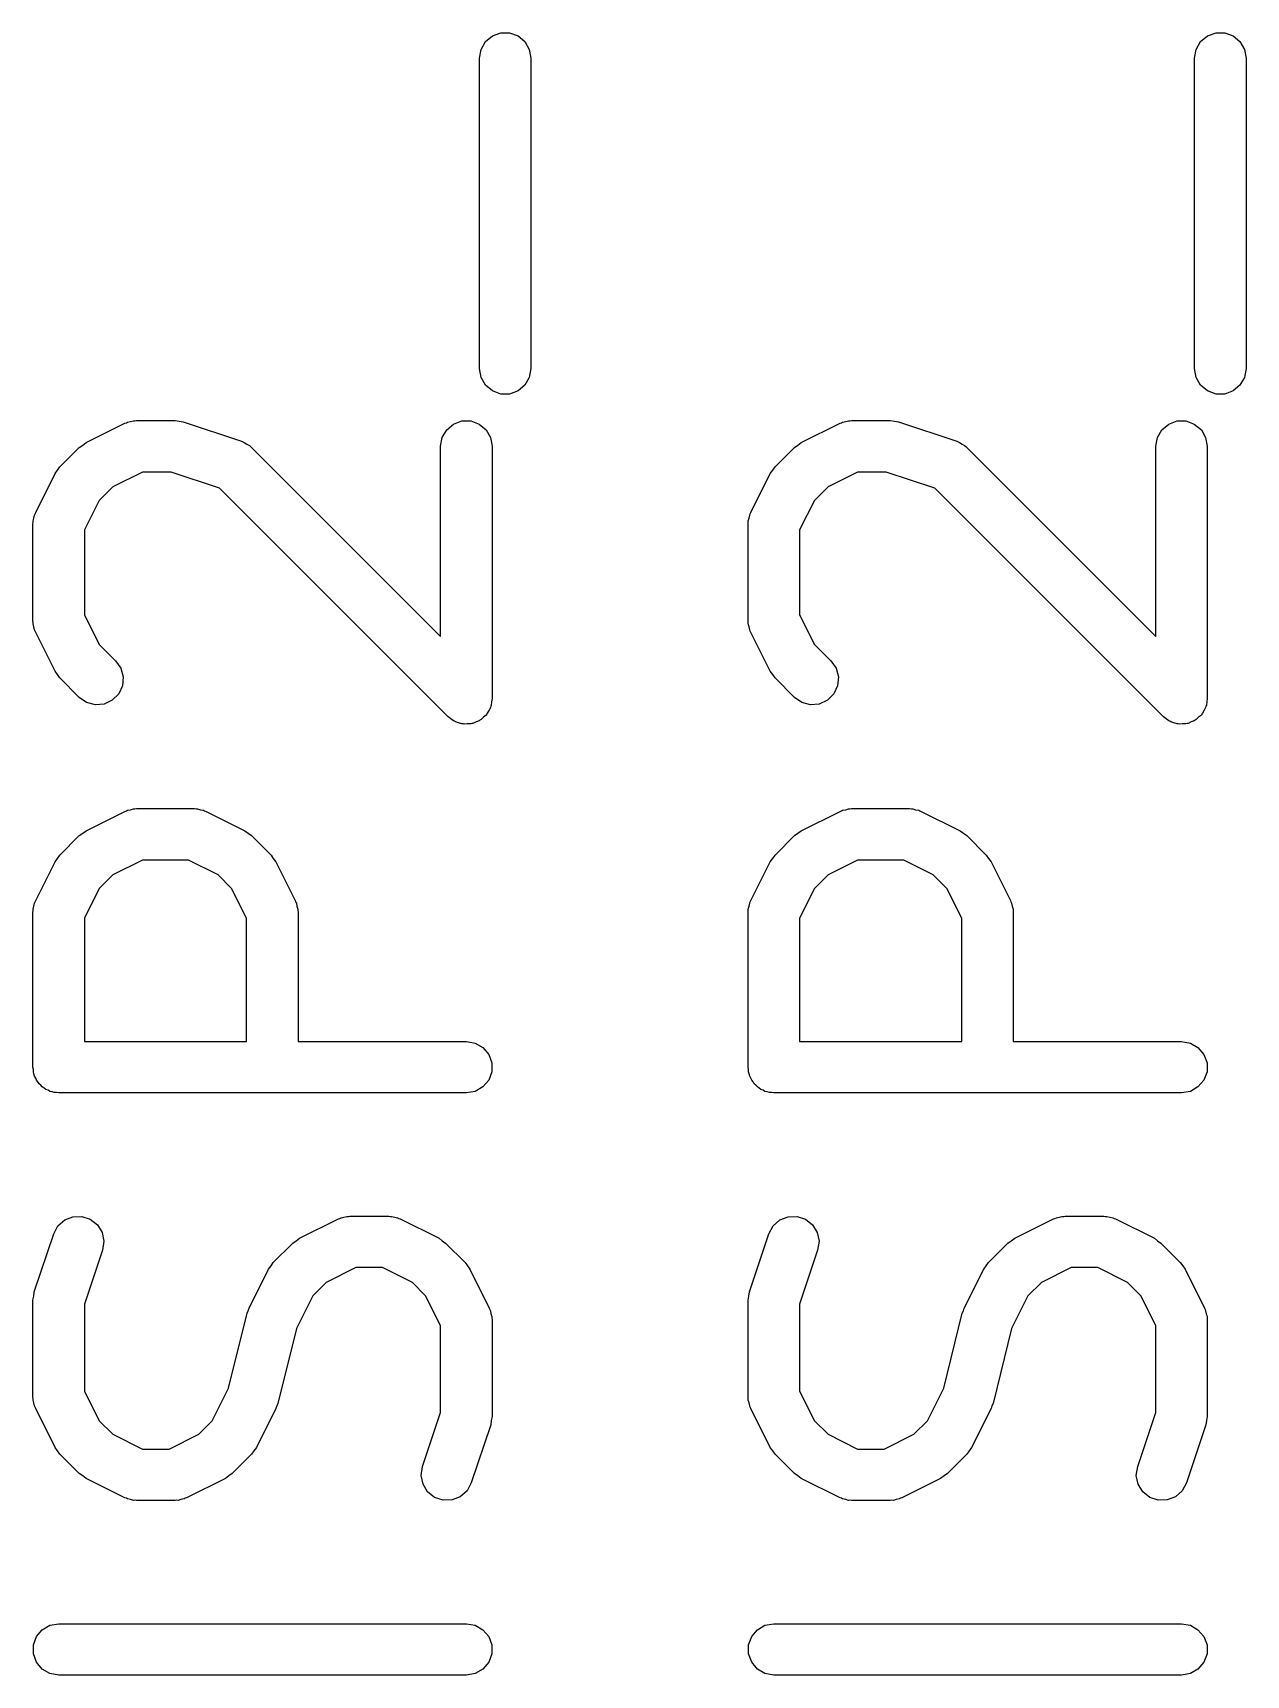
# Model space of a CAD drawing. Extents: x 98 to 199, y -139 to -72.
# Drawn here: x 115.09 to 119.4, y -94.71 to -88.87 of the extents above; entities that cross this region are included whole.
import ezdxf

# ---------------------------------------------------------------- set-up
doc = ezdxf.new("R2010")
doc.units = 0
doc.header["$MEASUREMENT"] = 0
doc.layers.add('BLACK', color=7, linetype='CONTINUOUS')

msp = doc.modelspace()

# ---------------------------------------------------------------- linework, layer by layer
at = {"layer": 'BLACK', "linetype": 'CONTINUOUS'}
for p, q in [((116.684, -88.9313), (116.699, -88.9038)), ((116.699, -88.9038), (116.724, -88.8833)), ((116.724, -88.8833), (116.754, -88.8725)), ((116.754, -88.8725), (116.785, -88.8725)), ((116.785, -88.8725), (116.815, -88.8833)), ((116.815, -88.8833), (116.839, -88.9038)), ((116.839, -88.9038), (116.855, -88.9313)), ((119.224, -88.9313), (119.239, -88.9038)), ((119.239, -88.9038), (119.264, -88.8833)), ((119.264, -88.8833), (119.294, -88.8725)), ((119.294, -88.8725), (119.325, -88.8725)), ((119.325, -88.8725), (119.355, -88.8833)), ((119.355, -88.8833), (119.379, -88.9038)), ((119.379, -88.9038), (119.395, -88.9313)), ((116.678, -88.9625), (116.684, -88.9313)), ((116.678, -90.0656), (116.678, -88.9625)), ((116.855, -88.9313), (116.861, -88.9625)), ((116.861, -88.9625), (116.861, -90.0656)), ((119.218, -88.9625), (119.224, -88.9313)), ((119.218, -90.0656), (119.218, -88.9625)), ((119.395, -88.9313), (119.401, -88.9625)), ((119.401, -88.9625), (119.401, -90.0656)), ((116.684, -90.0969), (116.678, -90.0656)), ((116.861, -90.0656), (116.855, -90.0969)), ((119.224, -90.0969), (119.218, -90.0656)), ((119.401, -90.0656), (119.395, -90.0969)), ((116.699, -90.1244), (116.684, -90.0969)), ((116.724, -90.1448), (116.699, -90.1244)), ((116.754, -90.1557), (116.724, -90.1448)), ((116.815, -90.1448), (116.785, -90.1557)), ((116.839, -90.1244), (116.815, -90.1448)), ((116.855, -90.0969), (116.839, -90.1244)), ((119.239, -90.1244), (119.224, -90.0969)), ((119.264, -90.1448), (119.239, -90.1244)), ((119.294, -90.1557), (119.264, -90.1448)), ((119.355, -90.1448), (119.325, -90.1557)), ((119.379, -90.1244), (119.355, -90.1448)), ((119.395, -90.0969), (119.379, -90.1244)), ((116.785, -90.1557), (116.754, -90.1557)), ((119.325, -90.1557), (119.294, -90.1557)), ((115.281, -90.3285), (115.419, -90.2596)), ((115.419, -90.2596), (115.424, -90.2581)), ((115.424, -90.2581), (115.428, -90.2555)), ((115.428, -90.2555), (115.439, -90.2536)), ((115.439, -90.2536), (115.449, -90.2505)), ((115.449, -90.2505), (115.454, -90.2509)), ((115.454, -90.2509), (115.46, -90.2499)), ((115.46, -90.2499), (115.597, -90.2499)), ((115.597, -90.2499), (115.612, -90.2525)), ((115.612, -90.2525), (115.626, -90.2546)), ((115.626, -90.2546), (115.833, -90.3236)), ((116.562, -90.2826), (116.586, -90.2622)), ((116.586, -90.2622), (116.616, -90.2513)), ((116.616, -90.2513), (116.647, -90.2513)), ((116.647, -90.2513), (116.677, -90.2622)), ((116.677, -90.2622), (116.702, -90.2826)), ((117.821, -90.3285), (117.959, -90.2596)), ((117.959, -90.2596), (117.964, -90.2581)), ((117.964, -90.2581), (117.968, -90.2555)), ((117.968, -90.2555), (117.979, -90.2536)), ((117.979, -90.2536), (117.989, -90.2505)), ((117.989, -90.2505), (117.994, -90.2509)), ((117.994, -90.2509), (118, -90.2499)), ((118, -90.2499), (118.137, -90.2499)), ((118.137, -90.2499), (118.152, -90.2525)), ((118.152, -90.2525), (118.166, -90.2546)), ((118.166, -90.2546), (118.373, -90.3236)), ((119.102, -90.2826), (119.126, -90.2622)), ((119.126, -90.2622), (119.156, -90.2513)), ((119.156, -90.2513), (119.187, -90.2513)), ((119.187, -90.2513), (119.217, -90.2622)), ((119.217, -90.2622), (119.242, -90.2826)), ((116.54, -90.3414), (116.546, -90.3101)), ((116.546, -90.3101), (116.562, -90.2826)), ((116.702, -90.2826), (116.717, -90.3101)), ((116.717, -90.3101), (116.723, -90.3414)), ((119.08, -90.3414), (119.086, -90.3101)), ((119.086, -90.3101), (119.102, -90.2826)), ((119.242, -90.2826), (119.257, -90.3101)), ((119.257, -90.3101), (119.263, -90.3414)), ((115.188, -90.4146), (115.257, -90.3457)), ((115.257, -90.3457), (115.269, -90.3373)), ((115.269, -90.3373), (115.281, -90.3285)), ((115.833, -90.3236), (115.838, -90.3261)), ((115.838, -90.3261), (115.843, -90.3275)), ((115.843, -90.3275), (115.852, -90.3336)), ((115.852, -90.3336), (115.861, -90.3387)), ((115.861, -90.3387), (115.865, -90.3426)), ((115.865, -90.3426), (115.869, -90.3457)), ((115.869, -90.3457), (116.54, -91.0169)), ((116.54, -91.0169), (116.54, -90.3414)), ((116.723, -90.3414), (116.723, -91.2376)), ((117.728, -90.4146), (117.797, -90.3457)), ((117.797, -90.3457), (117.809, -90.3373)), ((117.809, -90.3373), (117.821, -90.3285)), ((118.373, -90.3236), (118.378, -90.3261)), ((118.378, -90.3261), (118.383, -90.3275)), ((118.383, -90.3275), (118.392, -90.3336)), ((118.392, -90.3336), (118.401, -90.3387)), ((118.401, -90.3387), (118.405, -90.3426)), ((118.405, -90.3426), (118.409, -90.3457)), ((118.409, -90.3457), (119.08, -91.0169)), ((119.08, -91.0169), (119.08, -90.3414)), ((119.263, -90.3414), (119.263, -91.2376)), ((115.102, -90.5763), (115.171, -90.4384)), ((115.171, -90.4384), (115.18, -90.4266)), ((115.18, -90.4266), (115.188, -90.4146)), ((115.481, -90.4328), (115.376, -90.4855)), ((115.583, -90.4328), (115.481, -90.4328)), ((115.755, -90.4903), (115.583, -90.4328)), ((117.642, -90.5763), (117.711, -90.4384)), ((117.711, -90.4384), (117.72, -90.4266)), ((117.72, -90.4266), (117.728, -90.4146)), ((118.021, -90.4328), (117.916, -90.4855)), ((118.123, -90.4328), (118.021, -90.4328)), ((118.295, -90.4903), (118.123, -90.4328)), ((115.376, -90.4855), (115.328, -90.5334)), ((116.567, -91.3023), (115.755, -90.4903)), ((117.916, -90.4855), (117.868, -90.5334)), ((119.107, -91.3023), (118.295, -90.4903)), ((115.328, -90.5334), (115.275, -90.6387)), ((117.868, -90.5334), (117.815, -90.6387)), ((115.092, -90.6172), (115.093, -90.612)), ((115.093, -90.6067), (115.096, -90.5964)), ((115.093, -90.612), (115.093, -90.6067)), ((115.096, -90.5964), (115.098, -90.5859)), ((115.098, -90.5859), (115.1, -90.5813)), ((115.1, -90.5813), (115.102, -90.5763)), ((117.632, -90.6172), (117.633, -90.612)), ((117.633, -90.6067), (117.636, -90.5964)), ((117.633, -90.612), (117.633, -90.6067)), ((117.636, -90.5964), (117.638, -90.5859)), ((117.638, -90.5859), (117.64, -90.5813)), ((117.64, -90.5813), (117.642, -90.5763)), ((115.092, -90.9619), (115.092, -90.6172)), ((115.275, -90.6387), (115.275, -90.9403)), ((117.632, -90.9619), (117.632, -90.6172)), ((117.815, -90.6387), (117.815, -90.9403)), ((115.093, -90.9671), (115.092, -90.9619)), ((115.275, -90.9403), (115.328, -91.0456)), ((117.633, -90.9671), (117.632, -90.9619)), ((117.815, -90.9403), (117.868, -91.0456)), ((115.093, -90.9723), (115.093, -90.9671)), ((115.096, -90.9826), (115.093, -90.9723)), ((115.098, -90.9931), (115.096, -90.9826)), ((115.1, -90.9977), (115.098, -90.9931)), ((115.102, -91.0028), (115.1, -90.9977)), ((115.171, -91.1406), (115.102, -91.0028)), ((117.633, -90.9723), (117.633, -90.9671)), ((117.636, -90.9826), (117.633, -90.9723)), ((117.638, -90.9931), (117.636, -90.9826)), ((117.64, -90.9977), (117.638, -90.9931)), ((117.642, -91.0028), (117.64, -90.9977)), ((117.711, -91.1406), (117.642, -91.0028)), ((115.328, -91.0456), (115.386, -91.104)), ((117.868, -91.0456), (117.926, -91.104)), ((115.386, -91.104), (115.405, -91.1301)), ((115.405, -91.1301), (115.413, -91.1607)), ((117.926, -91.104), (117.945, -91.1301)), ((117.945, -91.1301), (117.953, -91.1607)), ((115.18, -91.1524), (115.171, -91.1406)), ((115.188, -91.1644), (115.18, -91.1524)), ((115.257, -91.2334), (115.188, -91.1644)), ((115.41, -91.1924), (115.397, -91.2211)), ((115.413, -91.1607), (115.41, -91.1924)), ((117.72, -91.1524), (117.711, -91.1406)), ((117.728, -91.1644), (117.72, -91.1524)), ((117.797, -91.2334), (117.728, -91.1644)), ((117.95, -91.1924), (117.937, -91.2211)), ((117.953, -91.1607), (117.95, -91.1924)), ((115.283, -91.2516), (115.257, -91.2334)), ((115.314, -91.2598), (115.283, -91.2516)), ((115.374, -91.2436), (115.345, -91.257)), ((115.397, -91.2211), (115.374, -91.2436)), ((116.721, -91.2494), (116.72, -91.2613)), ((116.723, -91.2376), (116.721, -91.2494)), ((117.823, -91.2516), (117.797, -91.2334)), ((117.854, -91.2598), (117.823, -91.2516)), ((117.914, -91.2436), (117.885, -91.257)), ((117.937, -91.2211), (117.914, -91.2436)), ((119.261, -91.2494), (119.26, -91.2613)), ((119.263, -91.2376), (119.261, -91.2494)), ((115.345, -91.257), (115.314, -91.2598)), ((116.577, -91.3092), (116.567, -91.3023)), ((116.586, -91.3168), (116.577, -91.3092)), ((116.68, -91.3142), (116.677, -91.3168)), ((116.684, -91.3125), (116.68, -91.3142)), ((116.692, -91.3041), (116.684, -91.3125)), ((116.702, -91.2964), (116.692, -91.3041)), ((116.704, -91.2929), (116.702, -91.2964)), ((116.706, -91.2901), (116.704, -91.2929)), ((116.712, -91.2793), (116.706, -91.2901)), ((116.717, -91.2689), (116.712, -91.2793)), ((116.718, -91.265), (116.717, -91.2689)), ((116.72, -91.2613), (116.718, -91.265)), ((117.885, -91.257), (117.854, -91.2598)), ((119.117, -91.3092), (119.107, -91.3023)), ((119.126, -91.3168), (119.117, -91.3092)), ((119.22, -91.3142), (119.217, -91.3168)), ((119.224, -91.3125), (119.22, -91.3142)), ((119.232, -91.3041), (119.224, -91.3125)), ((119.242, -91.2964), (119.232, -91.3041)), ((119.244, -91.2929), (119.242, -91.2964)), ((119.246, -91.2901), (119.244, -91.2929)), ((119.252, -91.2793), (119.246, -91.2901)), ((119.257, -91.2689), (119.252, -91.2793)), ((119.258, -91.265), (119.257, -91.2689)), ((119.26, -91.2613), (119.258, -91.265)), ((116.59, -91.3182), (116.586, -91.3168)), ((116.593, -91.3205), (116.59, -91.3182)), ((116.604, -91.3236), (116.593, -91.3205)), ((116.616, -91.3277), (116.604, -91.3236)), ((116.62, -91.3277), (116.616, -91.3277)), ((116.624, -91.3287), (116.62, -91.3277)), ((116.635, -91.3277), (116.624, -91.3287)), ((116.647, -91.3277), (116.635, -91.3277)), ((116.651, -91.3263), (116.647, -91.3277)), ((116.655, -91.326), (116.651, -91.3263)), ((116.666, -91.3209), (116.655, -91.326)), ((116.677, -91.3168), (116.666, -91.3209)), ((119.13, -91.3182), (119.126, -91.3168)), ((119.133, -91.3205), (119.13, -91.3182)), ((119.144, -91.3236), (119.133, -91.3205)), ((119.156, -91.3277), (119.144, -91.3236)), ((119.16, -91.3277), (119.156, -91.3277)), ((119.164, -91.3287), (119.16, -91.3277)), ((119.175, -91.3277), (119.164, -91.3287)), ((119.187, -91.3277), (119.175, -91.3277)), ((119.191, -91.3263), (119.187, -91.3277)), ((119.195, -91.326), (119.191, -91.3263)), ((119.206, -91.3209), (119.195, -91.326)), ((119.217, -91.3168), (119.206, -91.3209)), ((115.281, -91.7074), (115.419, -91.6385)), ((115.419, -91.6385), (115.424, -91.637)), ((115.424, -91.637), (115.428, -91.6343)), ((115.428, -91.6343), (115.439, -91.6325)), ((115.439, -91.6325), (115.449, -91.6294)), ((115.449, -91.6294), (115.454, -91.6297)), ((115.454, -91.6297), (115.46, -91.6288)), ((115.46, -91.6288), (115.666, -91.6288)), ((115.666, -91.6288), (115.672, -91.6297)), ((115.672, -91.6297), (115.677, -91.6294)), ((115.677, -91.6294), (115.687, -91.6325)), ((115.687, -91.6325), (115.698, -91.6343)), ((115.698, -91.6343), (115.702, -91.637)), ((115.702, -91.637), (115.707, -91.6385)), ((115.707, -91.6385), (115.845, -91.7074)), ((117.821, -91.7074), (117.959, -91.6385)), ((117.959, -91.6385), (117.964, -91.637)), ((117.964, -91.637), (117.968, -91.6343)), ((117.968, -91.6343), (117.979, -91.6325)), ((117.979, -91.6325), (117.989, -91.6294)), ((117.989, -91.6294), (117.994, -91.6297)), ((117.994, -91.6297), (118, -91.6288)), ((118, -91.6288), (118.206, -91.6288)), ((118.206, -91.6288), (118.212, -91.6297)), ((118.212, -91.6297), (118.217, -91.6294)), ((118.217, -91.6294), (118.227, -91.6325)), ((118.227, -91.6325), (118.238, -91.6343)), ((118.238, -91.6343), (118.242, -91.637)), ((118.242, -91.637), (118.247, -91.6385)), ((118.247, -91.6385), (118.385, -91.7074)), ((115.257, -91.7245), (115.269, -91.7161)), ((115.269, -91.7161), (115.281, -91.7074)), ((115.845, -91.7074), (115.857, -91.7161)), ((115.857, -91.7161), (115.869, -91.7245)), ((117.797, -91.7245), (117.809, -91.7161)), ((117.809, -91.7161), (117.821, -91.7074)), ((118.385, -91.7074), (118.397, -91.7161)), ((118.397, -91.7161), (118.409, -91.7245)), ((115.188, -91.7935), (115.257, -91.7245)), ((115.869, -91.7245), (115.938, -91.7935)), ((117.728, -91.7935), (117.797, -91.7245)), ((118.409, -91.7245), (118.478, -91.7935)), ((115.102, -91.9551), (115.171, -91.8172)), ((115.171, -91.8172), (115.18, -91.8055)), ((115.18, -91.8055), (115.188, -91.7935)), ((115.481, -91.8117), (115.376, -91.8643)), ((115.645, -91.8117), (115.481, -91.8117)), ((115.75, -91.8643), (115.645, -91.8117)), ((115.938, -91.7935), (115.946, -91.8055)), ((115.946, -91.8055), (115.955, -91.8172)), ((115.955, -91.8172), (116.024, -91.9551)), ((117.642, -91.9551), (117.711, -91.8172)), ((117.711, -91.8172), (117.72, -91.8055)), ((117.72, -91.8055), (117.728, -91.7935)), ((118.021, -91.8117), (117.916, -91.8643)), ((118.185, -91.8117), (118.021, -91.8117)), ((118.29, -91.8643), (118.185, -91.8117)), ((118.478, -91.7935), (118.486, -91.8055)), ((118.486, -91.8055), (118.495, -91.8172)), ((118.495, -91.8172), (118.564, -91.9551)), ((115.376, -91.8643), (115.328, -91.9123)), ((115.798, -91.9123), (115.75, -91.8643)), ((117.916, -91.8643), (117.868, -91.9123)), ((118.338, -91.9123), (118.29, -91.8643)), ((115.1, -91.9602), (115.102, -91.9551)), ((115.328, -91.9123), (115.275, -92.0176)), ((115.851, -92.0176), (115.798, -91.9123)), ((116.024, -91.9551), (116.025, -91.9602)), ((117.64, -91.9602), (117.642, -91.9551)), ((117.868, -91.9123), (117.815, -92.0176)), ((118.391, -92.0176), (118.338, -91.9123)), ((118.564, -91.9551), (118.565, -91.9602)), ((115.092, -91.996), (115.093, -91.9908)), ((115.092, -92.5476), (115.092, -91.996)), ((115.093, -91.9856), (115.096, -91.9753)), ((115.093, -91.9908), (115.093, -91.9856)), ((115.096, -91.9753), (115.098, -91.9647)), ((115.098, -91.9647), (115.1, -91.9602)), ((116.025, -91.9602), (116.028, -91.9647)), ((116.028, -91.9647), (116.03, -91.9753)), ((116.03, -91.9753), (116.033, -91.9856)), ((116.033, -91.9856), (116.033, -91.9908)), ((116.033, -91.9908), (116.034, -91.996)), ((116.034, -91.996), (116.034, -92.4561)), ((117.632, -91.996), (117.633, -91.9908)), ((117.632, -92.5476), (117.632, -91.996)), ((117.633, -91.9856), (117.636, -91.9753)), ((117.633, -91.9908), (117.633, -91.9856)), ((117.636, -91.9753), (117.638, -91.9647)), ((117.638, -91.9647), (117.64, -91.9602)), ((118.565, -91.9602), (118.568, -91.9647)), ((118.568, -91.9647), (118.57, -91.9753)), ((118.57, -91.9753), (118.573, -91.9856)), ((118.573, -91.9856), (118.573, -91.9908)), ((118.573, -91.9908), (118.574, -91.996)), ((118.574, -91.996), (118.574, -92.4561)), ((115.275, -92.0176), (115.275, -92.4561)), ((115.851, -92.4561), (115.851, -92.0176)), ((117.815, -92.0176), (117.815, -92.4561)), ((118.391, -92.4561), (118.391, -92.0176)), ((115.275, -92.4561), (115.851, -92.4561)), ((116.034, -92.4561), (116.632, -92.4561)), ((116.632, -92.4561), (116.663, -92.4616)), ((116.663, -92.4616), (116.69, -92.4775)), ((116.69, -92.4775), (116.711, -92.5018)), ((117.815, -92.4561), (118.391, -92.4561)), ((118.574, -92.4561), (119.172, -92.4561)), ((119.172, -92.4561), (119.203, -92.4616)), ((119.203, -92.4616), (119.23, -92.4775)), ((119.23, -92.4775), (119.251, -92.5018)), ((116.711, -92.5018), (116.722, -92.5317)), ((116.722, -92.5317), (116.722, -92.5634)), ((119.251, -92.5018), (119.262, -92.5317)), ((119.262, -92.5317), (119.262, -92.5634)), ((115.094, -92.5554), (115.092, -92.5476)), ((115.094, -92.5634), (115.094, -92.5554)), ((115.096, -92.571), (115.094, -92.5634)), ((115.098, -92.5788), (115.096, -92.571)), ((115.102, -92.5858), (115.098, -92.5788)), ((115.105, -92.5933), (115.102, -92.5858)), ((115.11, -92.5994), (115.105, -92.5933)), ((116.711, -92.5933), (116.69, -92.6176)), ((116.722, -92.5634), (116.711, -92.5933)), ((117.634, -92.5554), (117.632, -92.5476)), ((117.634, -92.5634), (117.634, -92.5554)), ((117.636, -92.571), (117.634, -92.5634)), ((117.638, -92.5788), (117.636, -92.571)), ((117.642, -92.5858), (117.638, -92.5788)), ((117.645, -92.5933), (117.642, -92.5858)), ((117.65, -92.5994), (117.645, -92.5933)), ((119.251, -92.5933), (119.23, -92.6176)), ((119.262, -92.5634), (119.251, -92.5933)), ((115.114, -92.6063), (115.11, -92.5994)), ((115.12, -92.6115), (115.114, -92.6063)), ((115.125, -92.6176), (115.12, -92.6115)), ((115.132, -92.6216), (115.125, -92.6176)), ((115.138, -92.6267), (115.132, -92.6216)), ((115.146, -92.6295), (115.138, -92.6267)), ((115.152, -92.6335), (115.146, -92.6295)), ((115.16, -92.6349), (115.152, -92.6335)), ((115.168, -92.6376), (115.16, -92.6349)), ((115.176, -92.6376), (115.168, -92.6376)), ((115.184, -92.639), (115.176, -92.6376)), ((116.632, -92.639), (115.184, -92.639)), ((116.663, -92.6335), (116.632, -92.639)), ((116.69, -92.6176), (116.663, -92.6335)), ((117.654, -92.6063), (117.65, -92.5994)), ((117.66, -92.6115), (117.654, -92.6063)), ((117.665, -92.6176), (117.66, -92.6115)), ((117.672, -92.6216), (117.665, -92.6176)), ((117.678, -92.6267), (117.672, -92.6216)), ((117.686, -92.6295), (117.678, -92.6267)), ((117.692, -92.6335), (117.686, -92.6295)), ((117.7, -92.6349), (117.692, -92.6335)), ((117.708, -92.6376), (117.7, -92.6349)), ((117.716, -92.6376), (117.708, -92.6376)), ((117.724, -92.639), (117.716, -92.6376)), ((119.172, -92.639), (117.724, -92.639)), ((119.203, -92.6335), (119.172, -92.639)), ((119.23, -92.6176), (119.203, -92.6335)), ((115.166, -93.1391), (115.181, -93.1112)), ((115.181, -93.1112), (115.205, -93.0901)), ((115.205, -93.0901), (115.234, -93.0785)), ((115.234, -93.0785), (115.266, -93.0776)), ((115.266, -93.0776), (115.296, -93.0876)), ((115.296, -93.0876), (115.321, -93.1074)), ((115.321, -93.1074), (115.338, -93.1344)), ((116.039, -93.1552), (116.177, -93.0863)), ((116.177, -93.0863), (116.182, -93.0848)), ((116.182, -93.0848), (116.187, -93.0821)), ((116.187, -93.0821), (116.197, -93.0803)), ((116.197, -93.0803), (116.207, -93.0772)), ((116.207, -93.0772), (116.213, -93.0775)), ((116.213, -93.0775), (116.218, -93.0766)), ((116.218, -93.0766), (116.356, -93.0766)), ((116.356, -93.0766), (116.361, -93.0775)), ((116.361, -93.0775), (116.366, -93.0772)), ((116.366, -93.0772), (116.377, -93.0803)), ((116.377, -93.0803), (116.387, -93.0821)), ((116.387, -93.0821), (116.392, -93.0848)), ((116.392, -93.0848), (116.397, -93.0863)), ((116.397, -93.0863), (116.535, -93.1552)), ((117.706, -93.1391), (117.721, -93.1112)), ((117.721, -93.1112), (117.745, -93.0901)), ((117.745, -93.0901), (117.774, -93.0785)), ((117.774, -93.0785), (117.806, -93.0776)), ((117.806, -93.0776), (117.836, -93.0876)), ((117.836, -93.0876), (117.861, -93.1074)), ((117.861, -93.1074), (117.878, -93.1344)), ((118.579, -93.1552), (118.717, -93.0863)), ((118.717, -93.0863), (118.722, -93.0848)), ((118.722, -93.0848), (118.727, -93.0821)), ((118.727, -93.0821), (118.737, -93.0803)), ((118.737, -93.0803), (118.747, -93.0772)), ((118.747, -93.0772), (118.753, -93.0775)), ((118.753, -93.0775), (118.758, -93.0766)), ((118.758, -93.0766), (118.896, -93.0766)), ((118.896, -93.0766), (118.901, -93.0775)), ((118.901, -93.0775), (118.906, -93.0772)), ((118.906, -93.0772), (118.917, -93.0803)), ((118.917, -93.0803), (118.927, -93.0821)), ((118.927, -93.0821), (118.932, -93.0848)), ((118.932, -93.0848), (118.937, -93.0863)), ((118.937, -93.0863), (119.075, -93.1552)), ((115.097, -93.346), (115.166, -93.1391)), ((115.338, -93.1344), (115.344, -93.1655)), ((115.344, -93.1655), (115.339, -93.197)), ((115.946, -93.2413), (116.015, -93.1723)), ((116.015, -93.1723), (116.027, -93.1639)), ((116.027, -93.1639), (116.039, -93.1552)), ((116.535, -93.1552), (116.546, -93.1639)), ((116.546, -93.1639), (116.558, -93.1723)), ((116.558, -93.1723), (116.627, -93.2413)), ((117.637, -93.346), (117.706, -93.1391)), ((117.878, -93.1344), (117.884, -93.1655)), ((117.884, -93.1655), (117.879, -93.197)), ((118.486, -93.2413), (118.555, -93.1723)), ((118.555, -93.1723), (118.567, -93.1639)), ((118.567, -93.1639), (118.579, -93.1552)), ((119.075, -93.1552), (119.086, -93.1639)), ((119.086, -93.1639), (119.098, -93.1723)), ((119.098, -93.1723), (119.167, -93.2413)), ((115.339, -93.197), (115.275, -93.3897)), ((117.879, -93.197), (117.815, -93.3897)), ((115.86, -93.4029), (115.929, -93.265)), ((115.929, -93.265), (115.938, -93.2533)), ((115.938, -93.2533), (115.946, -93.2413)), ((116.239, -93.2595), (116.134, -93.3121)), ((116.334, -93.2595), (116.239, -93.2595)), ((116.44, -93.3121), (116.334, -93.2595)), ((116.627, -93.2413), (116.636, -93.2533)), ((116.636, -93.2533), (116.644, -93.265)), ((116.644, -93.265), (116.713, -93.4029)), ((118.4, -93.4029), (118.469, -93.265)), ((118.469, -93.265), (118.478, -93.2533)), ((118.478, -93.2533), (118.486, -93.2413)), ((118.779, -93.2595), (118.674, -93.3121)), ((118.874, -93.2595), (118.779, -93.2595)), ((118.98, -93.3121), (118.874, -93.2595)), ((119.167, -93.2413), (119.176, -93.2533)), ((119.176, -93.2533), (119.184, -93.265)), ((119.184, -93.265), (119.253, -93.4029)), ((115.095, -93.3605), (115.097, -93.346)), ((116.134, -93.3121), (116.086, -93.3601)), ((116.487, -93.3601), (116.44, -93.3121)), ((117.635, -93.3605), (117.637, -93.346)), ((118.674, -93.3121), (118.626, -93.3601)), ((119.027, -93.3601), (118.98, -93.3121)), ((115.092, -93.3749), (115.095, -93.3605)), ((115.092, -93.7196), (115.092, -93.3749)), ((115.275, -93.3897), (115.275, -93.698)), ((115.853, -93.4216), (115.857, -93.4125)), ((115.857, -93.4125), (115.86, -93.4029)), ((116.086, -93.3601), (116.028, -93.4757)), ((116.54, -93.4654), (116.487, -93.3601)), ((116.713, -93.4029), (116.715, -93.408)), ((116.715, -93.408), (116.717, -93.4125)), ((116.717, -93.4125), (116.719, -93.4231)), ((117.632, -93.3749), (117.635, -93.3605)), ((117.632, -93.7196), (117.632, -93.3749)), ((117.815, -93.3897), (117.815, -93.698)), ((118.393, -93.4216), (118.397, -93.4125)), ((118.397, -93.4125), (118.4, -93.4029)), ((118.626, -93.3601), (118.568, -93.4757)), ((119.08, -93.4654), (119.027, -93.3601)), ((119.253, -93.4029), (119.255, -93.408)), ((119.255, -93.408), (119.257, -93.4125)), ((119.257, -93.4125), (119.259, -93.4231)), ((115.787, -93.6877), (115.853, -93.4216)), ((116.54, -93.7737), (116.54, -93.4654)), ((116.719, -93.4231), (116.722, -93.4334)), ((116.722, -93.4334), (116.722, -93.4386)), ((116.722, -93.4386), (116.723, -93.4438)), ((116.723, -93.4438), (116.723, -93.7885)), ((118.327, -93.6877), (118.393, -93.4216)), ((119.08, -93.7737), (119.08, -93.4654)), ((119.259, -93.4231), (119.262, -93.4334)), ((119.262, -93.4334), (119.262, -93.4386)), ((119.262, -93.4386), (119.263, -93.4438)), ((119.263, -93.4438), (119.263, -93.7885)), ((116.028, -93.4757), (115.962, -93.7418)), ((118.568, -93.4757), (118.502, -93.7418)), ((115.275, -93.698), (115.328, -93.8033)), ((115.729, -93.8033), (115.787, -93.6877)), ((117.815, -93.698), (117.868, -93.8033)), ((118.269, -93.8033), (118.327, -93.6877)), ((115.093, -93.7248), (115.092, -93.7196)), ((115.093, -93.73), (115.093, -93.7248)), ((115.096, -93.7403), (115.093, -93.73)), ((115.098, -93.7509), (115.096, -93.7403)), ((115.1, -93.7554), (115.098, -93.7509)), ((115.102, -93.7605), (115.1, -93.7554)), ((115.171, -93.8984), (115.102, -93.7605)), ((115.955, -93.7605), (115.886, -93.8984)), ((115.958, -93.7509), (115.955, -93.7605)), ((115.962, -93.7418), (115.958, -93.7509)), ((117.633, -93.7248), (117.632, -93.7196)), ((117.633, -93.73), (117.633, -93.7248)), ((117.636, -93.7403), (117.633, -93.73)), ((117.638, -93.7509), (117.636, -93.7403)), ((117.64, -93.7554), (117.638, -93.7509)), ((117.642, -93.7605), (117.64, -93.7554)), ((117.711, -93.8984), (117.642, -93.7605)), ((118.495, -93.7605), (118.426, -93.8984)), ((118.498, -93.7509), (118.495, -93.7605)), ((118.502, -93.7418), (118.498, -93.7509)), ((115.328, -93.8033), (115.376, -93.8513)), ((115.681, -93.8513), (115.729, -93.8033)), ((116.476, -93.9664), (116.54, -93.7737)), ((116.718, -93.8174), (116.649, -94.0243)), ((116.72, -93.803), (116.718, -93.8174)), ((116.723, -93.7885), (116.72, -93.803)), ((117.868, -93.8033), (117.916, -93.8513)), ((118.221, -93.8513), (118.269, -93.8033)), ((119.016, -93.9664), (119.08, -93.7737)), ((119.258, -93.8174), (119.189, -94.0243)), ((119.26, -93.803), (119.258, -93.8174)), ((119.263, -93.7885), (119.26, -93.803)), ((115.376, -93.8513), (115.481, -93.9039)), ((115.576, -93.9039), (115.681, -93.8513)), ((117.916, -93.8513), (118.021, -93.9039)), ((118.116, -93.9039), (118.221, -93.8513)), ((115.18, -93.9101), (115.171, -93.8984)), ((115.188, -93.9221), (115.18, -93.9101)), ((115.257, -93.9911), (115.188, -93.9221)), ((115.481, -93.9039), (115.576, -93.9039)), ((115.869, -93.9221), (115.8, -93.9911)), ((115.877, -93.9101), (115.869, -93.9221)), ((115.886, -93.8984), (115.877, -93.9101)), ((117.72, -93.9101), (117.711, -93.8984)), ((117.728, -93.9221), (117.72, -93.9101)), ((117.797, -93.9911), (117.728, -93.9221)), ((118.021, -93.9039), (118.116, -93.9039)), ((118.409, -93.9221), (118.34, -93.9911)), ((118.417, -93.9101), (118.409, -93.9221)), ((118.426, -93.8984), (118.417, -93.9101)), ((115.269, -93.9995), (115.257, -93.9911)), ((115.8, -93.9911), (115.788, -93.9995)), ((116.471, -93.9979), (116.476, -93.9664)), ((116.478, -94.029), (116.471, -93.9979)), ((117.809, -93.9995), (117.797, -93.9911)), ((118.34, -93.9911), (118.328, -93.9995)), ((119.011, -93.9979), (119.016, -93.9664)), ((119.018, -94.029), (119.011, -93.9979)), ((115.281, -94.0082), (115.269, -93.9995)), ((115.419, -94.0771), (115.281, -94.0082)), ((115.776, -94.0082), (115.638, -94.0771)), ((115.788, -93.9995), (115.776, -94.0082)), ((116.494, -94.056), (116.478, -94.029)), ((116.519, -94.0758), (116.494, -94.056)), ((116.634, -94.0522), (116.61, -94.0733)), ((116.649, -94.0243), (116.634, -94.0522)), ((117.821, -94.0082), (117.809, -93.9995)), ((117.959, -94.0771), (117.821, -94.0082)), ((118.316, -94.0082), (118.178, -94.0771)), ((118.328, -93.9995), (118.316, -94.0082)), ((119.034, -94.056), (119.018, -94.029)), ((119.059, -94.0758), (119.034, -94.056)), ((119.174, -94.0522), (119.15, -94.0733)), ((119.189, -94.0243), (119.174, -94.0522)), ((115.424, -94.0786), (115.419, -94.0771)), ((115.428, -94.0813), (115.424, -94.0786)), ((115.439, -94.0831), (115.428, -94.0813)), ((115.449, -94.0862), (115.439, -94.0831)), ((115.454, -94.0859), (115.449, -94.0862)), ((115.46, -94.0868), (115.454, -94.0859)), ((115.597, -94.0868), (115.46, -94.0868)), ((115.603, -94.0859), (115.597, -94.0868)), ((115.608, -94.0862), (115.603, -94.0859)), ((115.618, -94.0831), (115.608, -94.0862)), ((115.629, -94.0813), (115.618, -94.0831)), ((115.633, -94.0786), (115.629, -94.0813)), ((115.638, -94.0771), (115.633, -94.0786)), ((116.549, -94.0858), (116.519, -94.0758)), ((116.581, -94.0849), (116.549, -94.0858)), ((116.61, -94.0733), (116.581, -94.0849)), ((117.964, -94.0786), (117.959, -94.0771)), ((117.968, -94.0813), (117.964, -94.0786)), ((117.979, -94.0831), (117.968, -94.0813)), ((117.989, -94.0862), (117.979, -94.0831)), ((117.994, -94.0859), (117.989, -94.0862)), ((118, -94.0868), (117.994, -94.0859)), ((118.137, -94.0868), (118, -94.0868)), ((118.143, -94.0859), (118.137, -94.0868)), ((118.148, -94.0862), (118.143, -94.0859)), ((118.158, -94.0831), (118.148, -94.0862)), ((118.169, -94.0813), (118.158, -94.0831)), ((118.173, -94.0786), (118.169, -94.0813)), ((118.178, -94.0771), (118.173, -94.0786)), ((119.089, -94.0858), (119.059, -94.0758)), ((119.121, -94.0849), (119.089, -94.0858)), ((119.15, -94.0733), (119.121, -94.0849)), ((115.094, -94.6), (115.105, -94.5701)), ((115.105, -94.5701), (115.125, -94.5458)), ((115.125, -94.5458), (115.152, -94.5299)), ((115.152, -94.5299), (115.184, -94.5244)), ((115.184, -94.5244), (116.632, -94.5244)), ((116.632, -94.5244), (116.663, -94.5299)), ((116.663, -94.5299), (116.69, -94.5458)), ((116.69, -94.5458), (116.711, -94.5701)), ((116.711, -94.5701), (116.722, -94.6)), ((117.634, -94.6), (117.645, -94.5701)), ((117.645, -94.5701), (117.665, -94.5458)), ((117.665, -94.5458), (117.692, -94.5299)), ((117.692, -94.5299), (117.724, -94.5244)), ((117.724, -94.5244), (119.172, -94.5244)), ((119.172, -94.5244), (119.203, -94.5299)), ((119.203, -94.5299), (119.23, -94.5458)), ((119.23, -94.5458), (119.251, -94.5701)), ((119.251, -94.5701), (119.262, -94.6)), ((115.094, -94.6317), (115.094, -94.6)), ((115.105, -94.6616), (115.094, -94.6317)), ((116.722, -94.6317), (116.711, -94.6616)), ((116.722, -94.6), (116.722, -94.6317)), ((117.634, -94.6317), (117.634, -94.6)), ((117.645, -94.6616), (117.634, -94.6317)), ((119.262, -94.6317), (119.251, -94.6616)), ((119.262, -94.6), (119.262, -94.6317)), ((115.125, -94.6859), (115.105, -94.6616)), ((115.152, -94.7018), (115.125, -94.6859)), ((116.69, -94.6859), (116.663, -94.7018)), ((116.711, -94.6616), (116.69, -94.6859)), ((117.665, -94.6859), (117.645, -94.6616)), ((117.692, -94.7018), (117.665, -94.6859)), ((119.23, -94.6859), (119.203, -94.7018)), ((119.251, -94.6616), (119.23, -94.6859)), ((115.184, -94.7073), (115.152, -94.7018)), ((116.632, -94.7073), (115.184, -94.7073)), ((116.663, -94.7018), (116.632, -94.7073)), ((117.724, -94.7073), (117.692, -94.7018)), ((119.172, -94.7073), (117.724, -94.7073)), ((119.203, -94.7018), (119.172, -94.7073))]:
    msp.add_line(p, q, dxfattribs=at)

doc.saveas('drawing.dxf')
